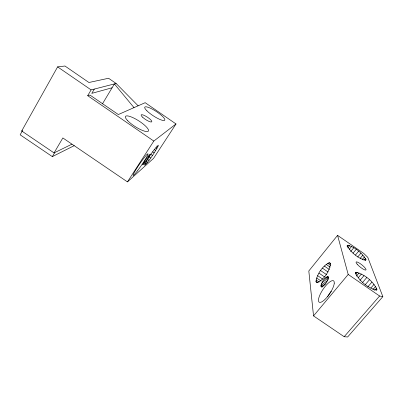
<?xml version="1.0" encoding="UTF-8"?>
<svg xmlns="http://www.w3.org/2000/svg" width="403" height="403" viewBox="0 0 403 403"><rect width="100%" height="100%" fill="white"/><g stroke="black" fill="none" stroke-linecap="round" stroke-linejoin="round"><path stroke-width="0.6" d="M315.962 281.506C317.146 273.954 322.229 266.292 329.05 262.736L329.992 262.917L330.475 263.769C329.463 271.405 324.214 279.344 317.247 282.74L316.37 282.453L315.962 281.506L317.509 282.563M320.894 285.848C321.841 282.145 324.203 277.707 328.022 276.523L328.38 276.851C328.203 280.861 325.196 285.641 321.317 286.881L320.894 285.848L322.44 286.906M365.984 259.512L365.793 260.182C358.212 258.726 350.978 252.414 347.099 245.785L347.381 245.19C354.947 246.832 361.97 252.958 365.984 259.512L365.183 260.469M157.855 146.717L158.354 145.151C152.697 150.707 148.304 157.785 144.652 164.837L144.707 165.195C150.107 159.931 154.042 153.205 157.855 146.717L156.838 146.022M71.966 144.163L54.052 152.913L21.707 130.98L57.614 66.878L64.959 66.016L88.927 82.499L108.563 78.263L116.135 83.481L138.164 105.828M54.052 152.913L62.853 137.952L127.449 181.889L153.563 158.354L176.015 123.953L145.176 102.689L118.341 114.543L89.965 95.063L87.703 95.697L153.815 141.065L176.015 123.953M87.703 95.697L91.118 89.894L116.135 83.481M21.707 130.98L22.442 130.728L20.15 134.814L52.335 156.616L54.697 152.596M94.322 89.073L91.793 93.36L112.099 87.773M102.443 103.868L114.407 83.925L134.028 107.682M127.449 181.889L153.815 141.065M376.941 289.339L376.488 290.034C367.813 288.165 359.063 280.977 355.491 272.856L356.056 272.267C364.695 274.352 373.133 281.319 376.941 289.339L376.12 290.291M337.568 235.362L308.809 270.977L313.539 315.912L344.172 336.717L347.633 336.984L382.85 296.638L367.773 257.336L363.768 253.432L337.568 235.362L348.202 274.458L379.601 296.004L382.85 296.638M347.084 246.56L348.278 245.11M347.739 247.941L349.723 245.528M349.235 249.311L351.612 246.424M350.655 251.573L353.824 247.729M353.038 253.2L356.212 249.361M355.441 255.049L358.625 251.215M357.708 257.008L360.902 253.17M360.091 258.464L362.896 255.099M313.539 315.912L348.202 274.458M362.06 259.769L364.478 256.877M363.934 260.293L365.536 258.383M355.25 273.224L356.056 272.267M355.688 274.186L357.295 272.272M356.307 276.201L359.113 272.871M358.151 277.853L361.395 274.01M359.929 280.407L363.99 275.617M362.655 282.372L366.725 277.586M365.34 284.573L369.425 279.788M367.868 286.825L371.924 282.09M370.79 288.135L374.055 284.337M372.795 289.722L375.672 286.387M374.619 290.457L376.659 288.095M344.172 336.717L379.601 296.004M52.335 156.616L74.228 145.649M152.661 151.855L154.173 152.893M322.42 268.146L328.017 271.98M150.455 154.062L152.475 155.442M320.607 270.554L326.707 274.73M327.443 276.554L328.47 277.259M326.672 276.926L328.732 278.337M325.775 277.627L328.339 279.38M148.692 156.596L150.712 157.976M318.964 273.103L324.561 276.932M324.803 278.594L327.881 280.7M323.826 279.773L326.904 281.873M147.483 159.291L148.999 160.329M317.599 275.632L322.697 279.118M322.909 281.077L325.982 283.178M145.926 161.306L147.448 162.349M316.602 277.974L321.206 281.123M322.108 282.422L325.186 284.528M144.632 162.852L146.163 163.895M316.043 279.979L319.126 282.085M321.483 283.727L324.047 285.48M321.065 284.896L323.125 286.301M320.979 286.528L322.017 287.233M57.614 66.878L91.118 89.894M329.05 262.736L330.596 263.799M327.72 263.235L330.798 265.345M155.941 147.684L156.953 148.38M326.098 264.358L330.188 267.164M154.183 149.448L155.699 150.485M324.289 266.035L329.387 269.526M327.689 296.613A12.871 4.146 -56 0 1 331.306 291.188M334.273 283.118L334.122 281.591A12.881 3.97 -56 0 0 325.951 285.526A12.881 3.97 -56 0 0 318.486 299.62L318.551 301.217A12.881 3.97 -56 0 0 326.768 297.515A12.881 3.97 -56 0 0 334.273 283.118M144.561 162.943A6.302 0.514 -55.6 0 0 149.856 154.561A6.302 0.514 -55.6 0 0 144.385 161.633A6.302 0.514 -55.6 0 0 144.561 162.943M357.174 264.212A6.352 1.385 38.8 0 0 365.758 270.091A6.352 1.385 38.8 0 0 360.222 263.633A6.352 1.385 38.8 0 0 357.174 264.212M137.352 170.948A13.133 1.118 -55.5 0 0 148.017 153.835A13.133 1.118 -55.5 0 0 136.274 169.099A13.133 1.118 -55.5 0 0 137.352 170.948M127.62 120.613A13.591 3.385 32.6 0 0 147.579 131.529A13.591 3.385 32.6 0 0 135.665 119.026A13.591 3.385 32.6 0 0 127.62 120.613M146.924 110.835A11.919 2.625 33.1 0 0 164.177 120.502A11.919 2.625 33.1 0 0 153.2 109.641A11.919 2.625 33.1 0 0 146.924 110.835M142.531 117.167A6.347 1.481 32.9 0 0 151.639 121.943A6.347 1.481 32.9 0 0 145.297 115.928A6.347 1.481 32.9 0 0 142.531 117.167"/></g></svg>
